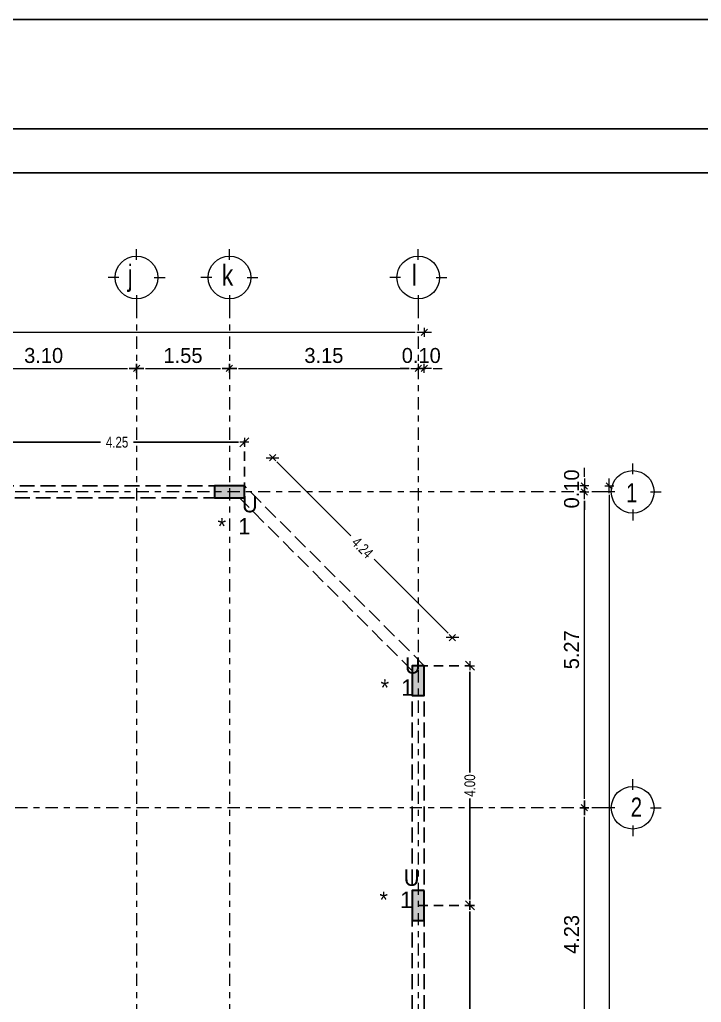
# Model space of a CAD drawing. Header units: inches. Extents: x -1583 to -1389, y -6910 to -6586.
# Drawn here: x -1443.67 to -1432.3, y -6602.84 to -6586.44 of the extents above; entities that cross this region are included whole.
import ezdxf

# ---------------------------------------------------------------- set-up
doc = ezdxf.new("R2010")
doc.units = ezdxf.units.IN
doc.header["$MEASUREMENT"] = 0
for name, pattern in [('CABLIN', [0.35, 0.25, -0.1]), ('CENTERX2', [101.6, 63.5, -12.7, 12.7, -12.7]), ('DASHDOTX2', [50.8, 25.4, -12.7, 0, -12.7]), ('HIDDEN2', [4.7625, 3.175, -1.5875])]:
    doc.linetypes.add(name, pattern=pattern)
for name, color, linetype in [('Axsis', 8, 'CENTERX2'), ('PLGN', 7, 'Continuous'), ('U-r-p', 7, 'Continuous'), ('xyz', 93, 'Continuous')]:
    doc.layers.add(name, color=color, linetype=linetype)
for name, color, linetype, lineweight in [('COLUMNS', 3, 'Continuous', 30), ('dime', 240, 'Continuous', 13), ('ejes', 134, 'Continuous', 15), ('F DIM IN', 147, 'Continuous', 5), ('st', 41, 'Continuous', 15), ('wall', 7, 'Continuous', 30), ('ابعاد', 52, 'Continuous', 9)]:
    doc.layers.add(name, color=color, linetype=linetype, lineweight=lineweight)
doc.styles.add('ARIAL', font='arialbd.ttf', dxfattribs={"width": 0.8, "height": 500})
doc.styles.add('AX', font='xarab.shx', dxfattribs={"height": 0.12})
doc.styles.add('DIM', font='xarab.shx', dxfattribs={"width": 0.8})
doc.styles.add('SOSA', font='sosa.shx')
doc.dimstyles.new('DIM-50', dxfattribs={"dimtxt": 0.25, "dimasz": 0.15, "dimexe": 0, "dimexo": 0, "dimgap": 0.05, "dimtad": 1, "dimzin": 0, "dimdsep": 46, "dimtxsty": 'SOSA', "dimblk1": 'DIM-TICK', "dimblk2": 'DIM-TICK', "dimsah": 1, "dimcen": 1, "dimse1": 1, "dimse2": 1, "dimclrd": 251, "dimclrt": 4, "dimadec": 0, "dimazin": 0, "dimtfac": 1.5, "dimtix": 1, "dimtmove": 0, "dimatfit": 0, "dimldrblk": 'DIM-TICK', "dimfxl": 1, "dimtolj": 1, "dimtzin": 0, "dimarcsym": 0})
doc.dimstyles.new('DIM3', dxfattribs={"dimtxt": 0.18, "dimasz": 0.1, "dimexe": 0.18, "dimexo": 0.3, "dimgap": 0.07, "dimtad": 0, "dimzin": 0, "dimdsep": 46, "dimtxsty": 'DIM', "dimblk1": 'e', "dimblk2": 'e', "dimsah": 1, "dimcen": 0.09, "dimdle": 0.15, "dimse1": 1, "dimse2": 1, "dimclrd": 47, "dimclrt": 3, "dimadec": 0, "dimazin": 0, "dimtfac": 1, "dimtofl": 0, "dimtmove": 2, "dimatfit": 3, "dimldrblk": 'e', "dimfxl": 1, "dimtolj": 1, "dimtzin": 0, "dimarcsym": 0})

# ---------------------------------------------------------------- blocks, each defined once
blk = doc.blocks.new('kalesh')
at = {"layer": 'Defpoints'}
blk.add_lwpolyline([(3940.9584, 559.483), (3987.589, 559.483), (3987.589, 592.3464), (3940.9584, 592.3464)], close=True, dxfattribs=at)
at = {"layer": 'xyz', "ltscale": 0.2}
for p, q in [((3943.1791, 591.2361), (3984.8134, 591.2361)), ((3943.2525, 590.788), (3984.8868, 590.788))]:
    blk.add_line(p, q, dxfattribs=at)
blk = doc.blocks.new('1215447849')
at = {"layer": 'F DIM IN', "color": 0}
for p, q in [((2873.41, -5903.636), (2873.41, -5903.456)), ((2873.114, -5903.932), (2872.934, -5903.932)), ((2873.706, -5903.932), (2873.886, -5903.932)), ((2873.41, -5904.228), (2873.41, -5904.408))]:
    blk.add_line(p, q, dxfattribs=at)
blk.add_circle((2873.41, -5903.932), 0.356, dxfattribs=at)
blk = doc.blocks.new('DIM-TICK')
for p, q in [((-0.82, 0), (0.82, 0)), ((-0.35, -0.35), (0.35, 0.35)), ((0, 0.5), (0, -0.5))]:
    blk.add_line(p, q)
blk = doc.blocks.new('*D19')
at = {"layer": 'Defpoints', "color": 0, "transparency": 16777216}
for p in [(-1786.42, -6597.133), (-1786.42, -6597.476), (-1789.52, -6597.656)]:
    blk.add_point(p, dxfattribs=at)
at = {"layer": 'dime', "color": 251, "lineweight": -2, "transparency": 16777216}
blk.add_line((-1789.37, -6597.133), (-1786.57, -6597.133), dxfattribs=at)
at = {"layer": 'dime', "color": 251, "lineweight": -2, "transparency": 16777216, "xscale": 0.15, "yscale": 0.15, "zscale": 0.15, "rotation": 180}
blk.add_blockref('DIM-TICK', (-1789.52, -6597.133), dxfattribs=at)
at = {"layer": 'dime', "color": 251, "lineweight": -2, "transparency": 16777216, "xscale": 0.15, "yscale": 0.15, "zscale": 0.15}
blk.add_blockref('DIM-TICK', (-1786.42, -6597.133), dxfattribs=at)
at = {"layer": 'dime', "color": 4, "transparency": 16777216, "insert": (-1787.97, -6596.92), "char_height": 0.25, "attachment_point": 5, "style": 'SOSA'}
blk.add_mtext('\\A1;3.10', dxfattribs=at)
blk = doc.blocks.new('*D20')
at = {"layer": 'Defpoints', "color": 0, "transparency": 16777216}
for p in [(-1784.87, -6597.133), (-1786.42, -6597.476), (-1784.87, -6597.476)]:
    blk.add_point(p, dxfattribs=at)
at = {"layer": 'dime', "color": 251, "lineweight": -2, "transparency": 16777216}
blk.add_line((-1786.27, -6597.133), (-1785.02, -6597.133), dxfattribs=at)
at = {"layer": 'dime', "color": 251, "lineweight": -2, "transparency": 16777216, "xscale": 0.15, "yscale": 0.15, "zscale": 0.15, "rotation": 180}
blk.add_blockref('DIM-TICK', (-1786.42, -6597.133), dxfattribs=at)
at = {"layer": 'dime', "color": 251, "lineweight": -2, "transparency": 16777216, "xscale": 0.15, "yscale": 0.15, "zscale": 0.15}
blk.add_blockref('DIM-TICK', (-1784.87, -6597.133), dxfattribs=at)
at = {"layer": 'dime', "color": 4, "transparency": 16777216, "insert": (-1785.645, -6596.92), "char_height": 0.25, "attachment_point": 5, "style": 'SOSA'}
blk.add_mtext('\\A1;1.55', dxfattribs=at)
blk = doc.blocks.new('*D21')
at = {"layer": 'Defpoints', "color": 0, "transparency": 16777216}
for p in [(-1781.72, -6597.133), (-1784.87, -6597.476), (-1781.72, -6597.627)]:
    blk.add_point(p, dxfattribs=at)
at = {"layer": 'dime', "color": 251, "lineweight": -2, "transparency": 16777216}
blk.add_line((-1784.72, -6597.133), (-1781.87, -6597.133), dxfattribs=at)
at = {"layer": 'dime', "color": 251, "lineweight": -2, "transparency": 16777216, "xscale": 0.15, "yscale": 0.15, "zscale": 0.15, "rotation": 180}
blk.add_blockref('DIM-TICK', (-1784.87, -6597.133), dxfattribs=at)
at = {"layer": 'dime', "color": 251, "lineweight": -2, "transparency": 16777216, "xscale": 0.15, "yscale": 0.15, "zscale": 0.15}
blk.add_blockref('DIM-TICK', (-1781.72, -6597.133), dxfattribs=at)
at = {"layer": 'dime', "color": 4, "transparency": 16777216, "insert": (-1783.295, -6596.92), "char_height": 0.25, "attachment_point": 5, "style": 'SOSA'}
blk.add_mtext('\\A1;3.15', dxfattribs=at)
blk = doc.blocks.new('*D22')
at = {"layer": 'Defpoints', "color": 0, "transparency": 16777216}
for p in [(-1781.62, -6597.133), (-1781.72, -6597.627), (-1781.62, -6602.095)]:
    blk.add_point(p, dxfattribs=at)
at = {"layer": 'dime', "color": 251, "lineweight": -2, "transparency": 16777216}
for p, q in [((-1781.87, -6597.133), (-1782.02, -6597.133)), ((-1781.72, -6597.133), (-1781.62, -6597.133)), ((-1781.47, -6597.133), (-1781.32, -6597.133))]:
    blk.add_line(p, q, dxfattribs=at)
at = {"layer": 'dime', "color": 251, "lineweight": -2, "transparency": 16777216, "xscale": 0.15, "yscale": 0.15, "zscale": 0.15}
blk.add_blockref('DIM-TICK', (-1781.72, -6597.133), dxfattribs=at)
at = {"layer": 'dime', "color": 251, "lineweight": -2, "transparency": 16777216, "xscale": 0.15, "yscale": 0.15, "zscale": 0.15, "rotation": 180}
blk.add_blockref('DIM-TICK', (-1781.62, -6597.133), dxfattribs=at)
at = {"layer": 'dime', "color": 4, "transparency": 16777216, "insert": (-1781.67, -6596.92), "char_height": 0.25, "attachment_point": 5, "style": 'SOSA'}
blk.add_mtext('\\A1;0.10', dxfattribs=at)
blk = doc.blocks.new('*D23')
at = {"layer": 'Defpoints', "color": 0, "transparency": 16777216}
for p in [(-1781.62, -6596.532), (-1797.62, -6599.095), (-1781.62, -6621.495)]:
    blk.add_point(p, dxfattribs=at)
at = {"layer": 'dime', "color": 251, "lineweight": -2, "transparency": 16777216}
blk.add_line((-1797.47, -6596.532), (-1781.77, -6596.532), dxfattribs=at)
at = {"layer": 'dime', "color": 251, "lineweight": -2, "transparency": 16777216, "xscale": 0.15, "yscale": 0.15, "zscale": 0.15, "rotation": 180}
blk.add_blockref('DIM-TICK', (-1797.62, -6596.532), dxfattribs=at)
at = {"layer": 'dime', "color": 251, "lineweight": -2, "transparency": 16777216, "xscale": 0.15, "yscale": 0.15, "zscale": 0.15}
blk.add_blockref('DIM-TICK', (-1781.62, -6596.532), dxfattribs=at)
at = {"layer": 'dime', "color": 4, "transparency": 16777216, "insert": (-1789.62, -6596.319), "char_height": 0.25, "attachment_point": 5, "style": 'SOSA'}
blk.add_mtext('\\A1;16.00', dxfattribs=at)
blk = doc.blocks.new('*D62')
at = {"layer": 'Defpoints', "color": 0, "transparency": 16777216}
for p in [(-1779.701, -6604.465), (-1778.948, -6604.465), (-1779.696, -6608.695)]:
    blk.add_point(p, dxfattribs=at)
at = {"layer": 'dime', "color": 251, "lineweight": -2, "transparency": 16777216}
blk.add_line((-1778.948, -6608.545), (-1778.948, -6604.615), dxfattribs=at)
at = {"layer": 'dime', "color": 251, "lineweight": -2, "transparency": 16777216, "xscale": 0.15, "yscale": 0.15, "zscale": 0.15}
for p, rotation in [((-1778.948, -6604.465), 90), ((-1778.948, -6608.695), 270)]:
    blk.add_blockref('DIM-TICK', p, dxfattribs=dict(at, rotation=rotation))
at = {"layer": 'dime', "color": 4, "transparency": 16777216, "insert": (-1779.161, -6606.58), "char_height": 0.25, "attachment_point": 5, "rotation": 90, "style": 'SOSA'}
blk.add_mtext('\\A1;4.23', dxfattribs=at)
blk = doc.blocks.new('*D63')
at = {"layer": 'Defpoints', "color": 0, "transparency": 16777216}
for p in [(-1780.225, -6599.195), (-1778.948, -6599.195), (-1779.701, -6604.465)]:
    blk.add_point(p, dxfattribs=at)
at = {"layer": 'dime', "color": 251, "lineweight": -2, "transparency": 16777216}
blk.add_line((-1778.948, -6604.315), (-1778.948, -6599.345), dxfattribs=at)
at = {"layer": 'dime', "color": 251, "lineweight": -2, "transparency": 16777216, "xscale": 0.15, "yscale": 0.15, "zscale": 0.15}
for p, rotation in [((-1778.948, -6599.195), 90), ((-1778.948, -6604.465), 270)]:
    blk.add_blockref('DIM-TICK', p, dxfattribs=dict(at, rotation=rotation))
at = {"layer": 'dime', "color": 4, "transparency": 16777216, "insert": (-1779.162, -6601.83), "char_height": 0.25, "attachment_point": 5, "rotation": 90, "style": 'SOSA'}
blk.add_mtext('\\A1;5.27', dxfattribs=at)
blk = doc.blocks.new('*D64')
at = {"layer": 'Defpoints', "color": 0, "transparency": 16777216}
for p in [(-1793.02, -6599.095), (-1778.948, -6599.095), (-1780.225, -6599.195)]:
    blk.add_point(p, dxfattribs=at)
at = {"layer": 'dime', "color": 251, "lineweight": -2, "transparency": 16777216}
for p, q in [((-1778.948, -6598.945), (-1778.948, -6598.795)), ((-1778.948, -6599.195), (-1778.948, -6599.095)), ((-1778.948, -6599.345), (-1778.948, -6599.495))]:
    blk.add_line(p, q, dxfattribs=at)
at = {"layer": 'dime', "color": 251, "lineweight": -2, "transparency": 16777216, "xscale": 0.15, "yscale": 0.15, "zscale": 0.15}
for p, rotation in [((-1778.948, -6599.095), 270), ((-1778.948, -6599.195), 90)]:
    blk.add_blockref('DIM-TICK', p, dxfattribs=dict(at, rotation=rotation))
at = {"layer": 'dime', "color": 4, "transparency": 16777216, "insert": (-1779.161, -6599.145), "char_height": 0.25, "attachment_point": 5, "rotation": 90, "style": 'SOSA'}
blk.add_mtext('\\A1;0.10', dxfattribs=at)
blk = doc.blocks.new('*D65')
at = {"layer": 'Defpoints', "color": 0, "transparency": 16777216}
for p in [(-1793.02, -6599.095), (-1793.02, -6629.095), (-1778.535, -6629.095)]:
    blk.add_point(p, dxfattribs=at)
at = {"layer": 'dime', "color": 251, "lineweight": -2, "transparency": 16777216}
blk.add_line((-1778.535, -6599.245), (-1778.535, -6628.945), dxfattribs=at)
at = {"layer": 'dime', "color": 251, "lineweight": -2, "transparency": 16777216, "xscale": 0.15, "yscale": 0.15, "zscale": 0.15}
for p, rotation in [((-1778.535, -6599.095), 90), ((-1778.535, -6629.095), 270)]:
    blk.add_blockref('DIM-TICK', p, dxfattribs=dict(at, rotation=rotation))
at = {"layer": 'dime', "color": 4, "transparency": 16777216, "insert": (-1778.749, -6614.095), "char_height": 0.25, "attachment_point": 5, "rotation": 90, "style": 'SOSA'}
blk.add_mtext('\\A1;30.00', dxfattribs=at)
blk = doc.blocks.new('U-r-p')
at = {"layer": 'U-r-p', "color": 4, "style": 'AX', "flags": 4}
for tag, p, height in [('R', (0.1356, 0.2047), 0.2304), ('1', (-0.3182, -0.04), 0.192)]:
    blk.add_attdef(tag, p, '', height=height, dxfattribs=at)
blk = doc.blocks.new('d')
at = {"layer": 'ابعاد'}
for p, q in [((128.6, -15.46), (127.1, -16.96)), ((128.6, -16.21), (127.1, -16.21)), ((127.85, -15.46), (127.85, -16.96))]:
    blk.add_line(p, q, dxfattribs=at)
blk = doc.blocks.new('e')
at = {"layer": 'ابعاد'}
blk.add_blockref('d', (-127.85, 16.21), dxfattribs=at)
blk = doc.blocks.new('*D230')
at = {"layer": 'Defpoints', "color": 0, "transparency": 16777216}
for p in [(-1439.919, -6593.49), (-1444.169, -6593.888), (-1439.919, -6593.888)]:
    blk.add_point(p, dxfattribs=at)
at = {"layer": 'dime', "color": 47, "lineweight": -2, "transparency": 16777216}
for p, q in [((-1444.069, -6593.49), (-1442.319, -6593.49)), ((-1440.019, -6593.49), (-1441.769, -6593.49))]:
    blk.add_line(p, q, dxfattribs=at)
at = {"layer": 'dime', "color": 47, "lineweight": -2, "transparency": 16777216, "xscale": 0.1, "yscale": 0.1, "zscale": 0.1, "rotation": 180}
blk.add_blockref('e', (-1444.169, -6593.49), dxfattribs=at)
at = {"layer": 'dime', "color": 47, "lineweight": -2, "transparency": 16777216, "xscale": 0.1, "yscale": 0.1, "zscale": 0.1}
blk.add_blockref('e', (-1439.919, -6593.49), dxfattribs=at)
at = {"layer": 'dime', "color": 3, "transparency": 16777216, "insert": (-1442.044, -6593.49), "char_height": 0.18, "attachment_point": 5, "style": 'DIM'}
blk.add_mtext('\\A1;4.25', dxfattribs=at)
blk = doc.blocks.new('*D231')
at = {"layer": 'Defpoints', "color": 0, "transparency": 16777216}
for p in [(-1439.919, -6594.219), (-1436.449, -6596.749), (-1436.919, -6597.219)]:
    blk.add_point(p, dxfattribs=at)
at = {"layer": 'dime', "color": 47, "lineweight": -2, "transparency": 16777216}
for p, q in [((-1439.378, -6593.819), (-1438.144, -6595.053)), ((-1436.52, -6596.678), (-1437.754, -6595.444))]:
    blk.add_line(p, q, dxfattribs=at)
at = {"layer": 'dime', "color": 47, "lineweight": -2, "transparency": 16777216, "xscale": 0.1, "yscale": 0.1, "zscale": 0.1}
for p, rotation in [((-1439.449, -6593.749), 135.0000000083442), ((-1436.449, -6596.749), 315.0000000083442)]:
    blk.add_blockref('e', p, dxfattribs=dict(at, rotation=rotation))
at = {"layer": 'dime', "color": 3, "transparency": 16777216, "insert": (-1437.949, -6595.249), "char_height": 0.18, "attachment_point": 5, "rotation": 315, "style": 'DIM'}
blk.add_mtext('\\A1;4.24', dxfattribs=at)
blk = doc.blocks.new('*D84')
at = {"layer": 'Defpoints', "color": 0, "transparency": 16777216}
for p in [(-1435.997, -6597.219), (-1436.158, -6601.219), (-1435.997, -6601.219)]:
    blk.add_point(p, dxfattribs=at)
at = {"layer": 'dime', "color": 47, "lineweight": -2, "transparency": 16777216}
for p, q in [((-1436.158, -6597.319), (-1436.158, -6599)), ((-1436.158, -6601.119), (-1436.158, -6599.438))]:
    blk.add_line(p, q, dxfattribs=at)
at = {"layer": 'dime', "color": 47, "lineweight": -2, "transparency": 16777216, "xscale": 0.1, "yscale": 0.1, "zscale": 0.1}
for p, rotation in [((-1436.158, -6597.219), 90), ((-1436.158, -6601.219), 270)]:
    blk.add_blockref('e', p, dxfattribs=dict(at, rotation=rotation))
at = {"layer": 'dime', "color": 3, "transparency": 16777216, "insert": (-1436.158, -6599.219), "char_height": 0.18, "attachment_point": 5, "rotation": 90, "style": 'DIM'}
blk.add_mtext('\\A1;4.00', dxfattribs=at)
blk = doc.blocks.new('*D85')
at = {"layer": 'Defpoints', "color": 0, "transparency": 16777216}
for p in [(-1435.997, -6601.219), (-1436.158, -6605.219), (-1435.997, -6605.219)]:
    blk.add_point(p, dxfattribs=at)
at = {"layer": 'dime', "color": 47, "lineweight": -2, "transparency": 16777216}
for p, q in [((-1436.158, -6601.319), (-1436.158, -6603)), ((-1436.158, -6605.119), (-1436.158, -6603.438))]:
    blk.add_line(p, q, dxfattribs=at)
at = {"layer": 'dime', "color": 47, "lineweight": -2, "transparency": 16777216, "xscale": 0.1, "yscale": 0.1, "zscale": 0.1}
for p, rotation in [((-1436.158, -6601.219), 90), ((-1436.158, -6605.219), 270)]:
    blk.add_blockref('e', p, dxfattribs=dict(at, rotation=rotation))
at = {"layer": 'dime', "color": 3, "transparency": 16777216, "insert": (-1436.158, -6603.219), "char_height": 0.18, "attachment_point": 5, "rotation": 90, "style": 'DIM'}
blk.add_mtext('\\A1;4.00', dxfattribs=at)
blk = doc.blocks.new('25698555')
at = {"layer": 'Axsis', "color": 251, "linetype": 'DASHDOTX2', "lineweight": 5, "ltscale": 0.008, "true_color": 0x636466}
for p, q in [((-1786.42, -6596.095), (-1786.42, -6632.095)), ((-1784.87, -6596.095), (-1784.87, -6632.095)), ((-1781.72, -6596.095), (-1781.72, -6632.095)), ((-1778.62, -6599.195), (-1800.62, -6599.195)), ((-1778.62, -6604.465), (-1800.62, -6604.465))]:
    blk.add_line(p, q, dxfattribs=at)
at = {"layer": 'wall', "color": 116, "true_color": 0x136734}
for p in [(-4659.83, -691.686), (-4658.28, -691.686), (-4655.13, -691.686)]:
    blk.add_blockref('1215447849', p, dxfattribs=at)
at = {"layer": 'wall', "color": 116, "true_color": 0x136734, "rotation": 270}
for p in [(4125.789, -3725.785), (4125.789, -3731.055)]:
    blk.add_blockref('1215447849', p, dxfattribs=at)
at = {"layer": 'ejes', "color": 116, "ltscale": 0.05, "true_color": 0x136734, "style": 'ARIAL'}
for s, insert, char_height, width, attachment_point in [('{\\fBankGothic Md BT|b0|i0|c0|p34;j}', (-1786.568, -6595.402), 0.35, 0.37193, 1), ('{\\fBankGothic Md BT|b0|i0|c0|p34;k}', (-1784.995, -6595.402), 0.35, 0.37193, 1), ('{\\fBankGothic Md BT|b0|i0|c0|p34;l}', (-1781.828, -6595.402), 0.35, 0.37193, 1), ('{\\fBankGothic Md BT|b0|i0|c0|p34;1}', (-1778.064, -6599.369), 0.3185, 0.33846, 9), ('{\\fBankGothic Md BT|b0|i0|c0|p34;2}', (-1777.986, -6604.614), 0.3185, 0.33846, 9)]:
    blk.add_mtext(s, dxfattribs=dict(at, insert=insert, char_height=char_height, width=width, attachment_point=attachment_point))
at = {"layer": 'dime', "color": 1}
for base, p1, p2, picture, middle in [((-1912.054, -6597.133), (-1781.72, -6597.627), (-1912.054, -6595.389), '*D22', (-1781.67, -6596.92)), ((-1786.42, -6597.133), (-1789.52, -6597.656), (-1786.42, -6597.476), '*D19', (-1787.97, -6596.92)), ((-1784.87, -6597.133), (-1786.42, -6597.476), (-1784.87, -6597.476), '*D20', (-1785.645, -6596.92)), ((-1781.72, -6597.133), (-1784.87, -6597.476), (-1781.72, -6597.627), '*D21', (-1783.295, -6596.92))]:
    dim = blk.add_linear_dim(base=base, p1=p1, p2=p2, dimstyle='DIM-50', override={"dimtmove": 1}, dxfattribs=at)
    dim.commit()
    dim.dimension.update_dxf_attribs({"geometry": picture, "text_midpoint": middle})
dim = blk.add_linear_dim(base=(-1781.62, -6596.532), p1=(-1797.62, -6599.095), p2=(-1781.62, -6621.495), dimstyle='DIM-50', dxfattribs=at)
dim.commit()
dim.dimension.update_dxf_attribs({"geometry": '*D23', "text_midpoint": (-1789.62, -6596.319)})
for base, p1, p2, picture, middle in [((-1778.948, -6599.095), (-1780.225, -6599.195), (-1793.02, -6599.095), '*D64', (-1779.161, -6599.145)), ((-1778.948, -6599.195), (-1779.701, -6604.465), (-1780.225, -6599.195), '*D63', (-1779.162, -6601.83)), ((-1778.948, -6604.465), (-1779.696, -6608.695), (-1779.701, -6604.465), '*D62', (-1779.161, -6606.58))]:
    dim = blk.add_linear_dim(base=base, p1=p1, p2=p2, angle=90, dimstyle='DIM-50', override={"dimtmove": 1}, dxfattribs=at)
    dim.commit()
    dim.dimension.update_dxf_attribs({"geometry": picture, "text_midpoint": middle})
dim = blk.add_linear_dim(base=(-1778.535, -6622.389), p1=(-1793.02, -6599.095), p2=(-1923.454, -6622.389), angle=90, dimstyle='DIM-50', dxfattribs=at)
dim.commit()
dim.dimension.update_dxf_attribs({"geometry": '*D65', "text_midpoint": (-1778.749, -6614.095)})

msp = doc.modelspace()

# ---------------------------------------------------------------- hatches: boundary and pattern name
at = {"layer": 'COLUMNS'}
h = msp.add_hatch(color=1, dxfattribs=at)
h.set_gradient(color1=(0, 255, 0), color2=(0, 77, 0), rotation=45, centered=1, one_color=1, tint=0.15, name='INVCYLINDER')
h.paths.add_polyline_path([(-1440.419, -6594.419), (-1439.919, -6594.419), (-1439.919, -6594.219), (-1440.419, -6594.219)])
h = msp.add_hatch(color=1, dxfattribs=at)
h.set_gradient(color1=(0, 255, 0), color2=(0, 77, 0), rotation=45, centered=1, one_color=1, tint=0.15, name='INVCYLINDER')
h.paths.add_polyline_path([(-1436.919, -6597.719), (-1436.919, -6597.219), (-1437.119, -6597.219), (-1437.119, -6597.719)])
h = msp.add_hatch(color=1, dxfattribs=at)
h.set_gradient(color1=(0, 255, 0), color2=(0, 77, 0), rotation=45, centered=1, one_color=1, tint=0.15, name='INVCYLINDER')
h.paths.add_polyline_path([(-1436.919, -6601.469), (-1436.919, -6600.969), (-1437.119, -6600.969), (-1437.119, -6601.469)])

# ---------------------------------------------------------------- linework, layer by layer
at = {"layer": 'Axsis', "color": 251, "linetype": 'HIDDEN2', "ltscale": 0.05, "true_color": 0x636466}
for p, q in [((-1439.919, -6594.319), (-1439.919, -6593.458)), ((-1437.019, -6597.219), (-1436.158, -6597.219)), ((-1437.019, -6601.219), (-1436.158, -6601.219))]:
    msp.add_line(p, q, dxfattribs=at)
at = {"layer": 'COLUMNS', "color": 3}
for points in [[(-1439.919, -6594.419), (-1439.919, -6594.219), (-1440.419, -6594.219), (-1440.419, -6594.419)], [(-1436.919, -6597.219), (-1437.119, -6597.219), (-1437.119, -6597.719), (-1436.919, -6597.719)], [(-1436.919, -6600.969), (-1437.119, -6600.969), (-1437.119, -6601.469), (-1436.919, -6601.469)]]:
    msp.add_lwpolyline(points, close=True, dxfattribs=at)
at = {"layer": 'PLGN', "color": 252, "linetype": 'CABLIN', "true_color": 0x939598}
for points in [[(-1436.919, -6616.619), (-1436.919, -6597.219), (-1439.919, -6594.219), (-1448.319, -6594.219)], [(-1437.119, -6616.619), (-1437.119, -6597.302), (-1440.002, -6594.419), (-1448.319, -6594.419)]]:
    msp.add_lwpolyline(points, dxfattribs=at)

# ---------------------------------------------------------------- block references
at = {"xscale": 1.641908620799998, "yscale": 1.641908620799998, "zscale": 1.641908620799998}
msp.add_blockref('kalesh', (-7941.853, -7559.017), dxfattribs=at)
at = {"color": 0}
ref = msp.add_blockref('U-r-p', (-1440.095, -6594.922), dxfattribs=dict(at, xscale=1.706126135205739, yscale=1.706126135205739, zscale=1.706126135205739))
ref.add_attrib('U', 'U', (-1439.961, -6594.66), dxfattribs={"layer": 'st', "color": 0, "height": 0.273, "style": 'AX', "flags": 4})
ref.add_attrib('1', '*  1', (-1440.367, -6595.028), dxfattribs={"layer": 'st', "color": 0, "height": 0.273, "style": 'AX', "flags": 4})
ref = msp.add_blockref('U-r-p', (-1437.376, -6597.614), dxfattribs=dict(at, xscale=1.706126135205739, yscale=1.706126135205739, zscale=1.706126135205739))
ref.add_attrib('U', 'U', (-1437.243, -6597.352), dxfattribs={"layer": 'st', "color": 0, "height": 0.273, "style": 'AX', "flags": 4})
ref.add_attrib('1', '*  1', (-1437.648, -6597.721), dxfattribs={"layer": 'st', "color": 0, "height": 0.273, "style": 'AX', "flags": 4})
ref = msp.add_blockref('U-r-p', (-1437.394, -6601.155), dxfattribs=dict(at, xscale=1.706126135205739, yscale=1.706126135205739, zscale=1.706126135205739))
ref.add_attrib('U', 'U', (-1437.261, -6600.893), dxfattribs={"layer": 'st', "color": 0, "height": 0.273, "style": 'AX', "flags": 4})
ref.add_attrib('1', '*  1', (-1437.667, -6601.262), dxfattribs={"layer": 'st', "color": 0, "height": 0.273, "style": 'AX', "flags": 4})
at = {"layer": 'dime', "color": 1}
msp.add_blockref('25698555', (344.701, 4.876), dxfattribs=at)

# ---------------------------------------------------------------- dimensions: what is measured, and where the dimension line sits
at = {"layer": 'dime'}
dim = msp.add_linear_dim(base=(-1439.919, -6593.49), p1=(-1444.169, -6593.888), p2=(-1439.919, -6593.888), dimstyle='DIM3', dxfattribs=at)
dim.commit()
dim.dimension.update_dxf_attribs({"geometry": '*D230', "text_midpoint": (-1442.044, -6593.49)})
for p1, p2, distance, picture, middle in [((-1439.919, -6594.219), (-1436.919, -6597.219), 0.665, '*D231', (-1437.949, -6595.249)), ((-1435.997, -6597.219), (-1435.997, -6601.219), -0.161, '*D84', (-1436.158, -6599.219)), ((-1435.997, -6601.219), (-1435.997, -6605.219), -0.161, '*D85', (-1436.158, -6603.219))]:
    dim = msp.add_aligned_dim(p1=p1, p2=p2, distance=distance, dimstyle='DIM3', dxfattribs=at)
    dim.commit()
    dim.dimension.update_dxf_attribs({"geometry": picture, "text_midpoint": middle})

doc.saveas('drawing.dxf')
